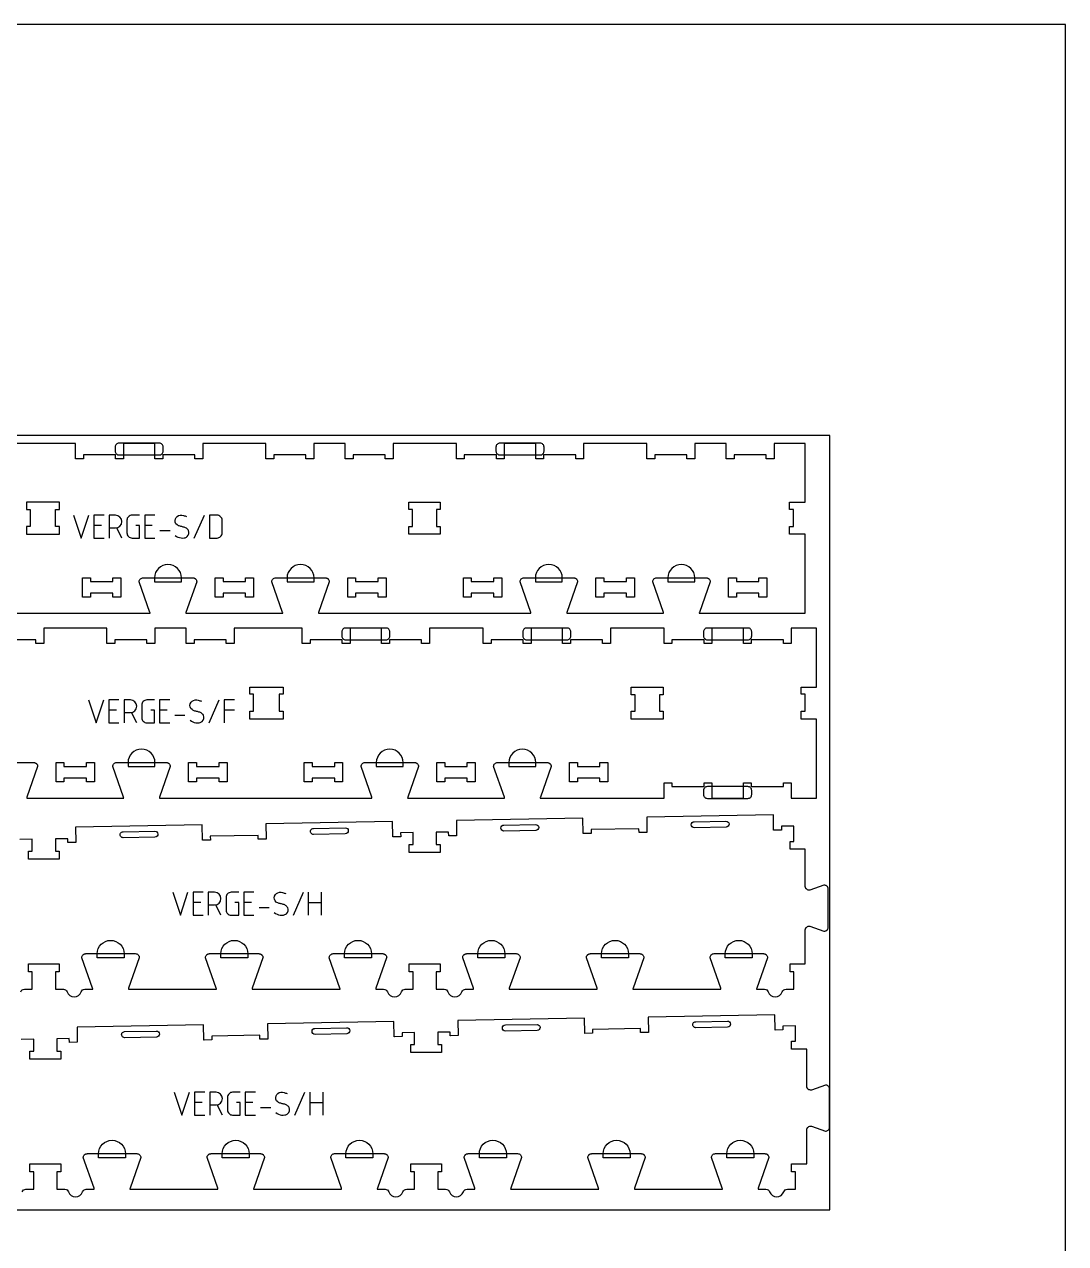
# Model space of a CAD drawing. Extents: x 0 to 4485, y 0 to 14364.
# Drawn here: x 1543 to 3183, y 9265 to 11187 of the extents above; entities that cross this region are included whole.
import ezdxf

# ---------------------------------------------------------------- set-up
doc = ezdxf.new("R2010")
doc.units = 0
for name, color, linetype in [('0_SHEET_SPRUCEPLY_2440X122', 1, 'CONTINUOUS'), ('1_ANYTOOL_1MMDEEP_LABELS_S', 2, 'CONTINUOUS'), ('3_ANYTOOL_CUTTHROUGH_INSID', 4, 'CONTINUOUS'), ('4_ANYTOOL_CUTTHROUGH_OUTSI', 5, 'CONTINUOUS'), ('5_ANYTOOL_HALF_MILL_9MM_IN', 3, 'CONTINUOUS'), ('DONOTCUT', 7, 'CONTINUOUS')]:
    doc.layers.add(name, color=color, linetype=linetype)

msp = doc.modelspace()

# ---------------------------------------------------------------- linework, layer by layer
at = {"layer": '0_SHEET_SPRUCEPLY_2440X122'}
msp.add_lwpolyline([(371.7, 10538.9), (371.7, 9318.9), (2811.7, 9318.9), (2811.7, 10538.9)], close=True, dxfattribs=at)
at = {"layer": '1_ANYTOOL_1MMDEEP_LABELS_S', "color": 2}
for points in [[(1620.4, 10413.4), (1632.4, 10377.4), (1644.4, 10413.4)], [(1668.4, 10413.4), (1652.4, 10413.4), (1652.4, 10377.4), (1668.4, 10377.4)], [(1664.4, 10397.4), (1652.4, 10397.4)], [(1748.4, 10413.4), (1732.4, 10413.4), (1732.4, 10377.4), (1748.4, 10377.4)], [(1744.4, 10397.4), (1732.4, 10397.4)], [(1810.4, 10377.4), (1826.4, 10413.4)], [(1696.4, 10377.4), (1688.3, 10393.6)], [(1756.4, 10389.4), (1772.4, 10389.4)], [(1643.8, 10122.2), (1655.8, 10086.2), (1667.8, 10122.2)], [(1691.8, 10122.2), (1675.8, 10122.2), (1675.8, 10086.2), (1691.8, 10086.2)], [(1771.8, 10122.2), (1755.8, 10122.2), (1755.8, 10086.2), (1771.8, 10086.2)], [(1833.8, 10086.2), (1849.8, 10122.2)], [(1873.8, 10122.2), (1857.8, 10122.2), (1857.8, 10086.2)], [(1687.8, 10106.2), (1675.8, 10106.2)], [(1719.8, 10086.2), (1711.8, 10102.4)], [(1767.8, 10106.2), (1755.8, 10106.2)], [(1779.8, 10098.2), (1795.8, 10098.2)], [(1873.8, 10106.2), (1857.8, 10106.2)], [(1776.6, 9819.1), (1788.6, 9783.1), (1800.6, 9819.1)], [(1824.6, 9819.1), (1808.6, 9819.1), (1808.6, 9783.1), (1824.6, 9783.1)], [(1904.6, 9819.1), (1888.6, 9819.1), (1888.6, 9783.1), (1904.6, 9783.1)], [(1966.6, 9783.1), (1982.6, 9819.1)], [(1990.6, 9783.1), (1990.6, 9819.1)], [(2010.6, 9819.1), (2010.6, 9783.1)], [(1820.6, 9803.1), (1808.6, 9803.1)], [(1852.6, 9783.1), (1844.5, 9799.2)], [(1900.6, 9803.1), (1888.6, 9803.1)], [(1990.6, 9803.1), (2010.6, 9803.1)], [(1912.6, 9795.1), (1928.6, 9795.1)], [(1778.9, 9504), (1790.9, 9468), (1802.9, 9504)], [(1826.9, 9504), (1810.9, 9504), (1810.9, 9468), (1826.9, 9468)], [(1906.9, 9504), (1890.9, 9504), (1890.9, 9468), (1906.9, 9468)], [(1968.9, 9468), (1984.9, 9504)], [(1992.9, 9468), (1992.9, 9504)], [(2012.9, 9504), (2012.9, 9468)], [(1822.9, 9488), (1810.9, 9488)], [(1854.9, 9468), (1846.8, 9484.1)], [(1902.9, 9488), (1890.9, 9488)], [(1914.9, 9480), (1930.9, 9480)], [(1992.9, 9488), (2012.9, 9488)]]:
    msp.add_lwpolyline(points, dxfattribs=at)
for points in [[(1676.4, 10393.4), (1686.4, 10393.4, 1), (1686.4, 10413.4), (1676.4, 10413.4), (1676.4, 10377.4)], [(1724.4, 10413.4), (1712.4, 10413.4, 0.414214), (1704.4, 10405.4), (1704.4, 10385.4, 0.414214), (1712.4, 10377.4), (1724.4, 10377.4), (1724.4, 10397.4), (1718.4, 10397.4)], [(1780.4, 10381.4, 0.136555), (1789.6, 10377.5, 0.071716), (1794.8, 10377.6, 0.133522), (1799.4, 10379.7, 0.344001), (1801.4, 10389.1, 0.153745), (1798, 10392.9, 0.071568), (1793.2, 10394.7, -0.00912), (1788.1, 10396, -0.090615), (1783.5, 10398.1, -0.340346), (1780.7, 10407.5, -0.284273), (1788.4, 10413.4, -0.092596), (1793.4, 10412.9, -0.017533), (1798.4, 10411.4)], [(1699.8, 10102.2), (1709.8, 10102.2, 1), (1709.8, 10122.2), (1699.8, 10122.2), (1699.8, 10086.2)], [(1747.8, 10122.2), (1735.8, 10122.2, 0.414214), (1727.8, 10114.2), (1727.8, 10094.2, 0.414214), (1735.8, 10086.2), (1747.8, 10086.2), (1747.8, 10106.2), (1741.8, 10106.2)], [(1803.8, 10090.2, 0.136555), (1813.1, 10086.3, 0.071716), (1818.3, 10086.4, 0.133522), (1822.9, 10088.5, 0.344001), (1824.9, 10097.9, 0.153745), (1821.5, 10101.7, 0.071568), (1816.7, 10103.5, -0.00912), (1811.6, 10104.8, -0.090615), (1807, 10107, -0.340346), (1804.2, 10116.3, -0.284273), (1811.9, 10122.2, -0.092596), (1816.9, 10121.7, -0.017533), (1821.8, 10120.2)], [(1832.6, 9799.1), (1842.6, 9799.1, 1), (1842.6, 9819.1), (1832.6, 9819.1), (1832.6, 9783.1)], [(1880.6, 9819.1), (1868.6, 9819.1, 0.414214), (1860.6, 9811.1), (1860.6, 9791.1, 0.414214), (1868.6, 9783.1), (1880.6, 9783.1), (1880.6, 9803.1), (1874.6, 9803.1)], [(1936.6, 9787.1, 0.136555), (1945.9, 9783.2, 0.071716), (1951, 9783.3, 0.133522), (1955.6, 9785.4, 0.344001), (1957.7, 9794.8, 0.153745), (1954.2, 9798.5, 0.071568), (1949.5, 9800.4, -0.00912), (1944.3, 9801.7, -0.090615), (1939.8, 9803.8, -0.340346), (1937, 9813.2, -0.284273), (1944.7, 9819.1, -0.092596), (1949.7, 9818.6, -0.017533), (1954.6, 9817.1)], [(1834.9, 9484), (1844.9, 9484, 1), (1844.9, 9504), (1834.9, 9504), (1834.9, 9468)], [(1882.9, 9504), (1870.9, 9504, 0.414214), (1862.9, 9496), (1862.9, 9476, 0.414214), (1870.9, 9468), (1882.9, 9468), (1882.9, 9488), (1876.9, 9488)], [(1938.9, 9472, 0.136555), (1948.2, 9468.1, 0.071716), (1953.3, 9468.2, 0.133522), (1958, 9470.3, 0.344001), (1960, 9479.7, 0.153745), (1956.5, 9483.4, 0.071568), (1951.8, 9485.3, -0.00912), (1946.7, 9486.6, -0.090615), (1942.1, 9488.7, -0.340346), (1939.3, 9498.1, -0.284273), (1947, 9504, -0.092596), (1952, 9503.5, -0.017533), (1956.9, 9502)]]:
    msp.add_lwpolyline(points, format="xyb", dxfattribs=at)
msp.add_lwpolyline([(1846.4, 10413.4), (1834.4, 10413.4), (1834.4, 10377.4), (1846.4, 10377.4, 0.414214), (1854.4, 10385.4), (1854.4, 10405.4, 0.414214)], format="xyb", close=True, dxfattribs=at)
at = {"layer": '3_ANYTOOL_CUTTHROUGH_INSID'}
for points in [[(1546, 10433.6), (1546, 10422.3), (1552, 10422.3), (1552, 10395.8), (1546, 10395.8), (1546, 10383.3), (1598, 10383.3), (1598, 10395.8), (1592, 10395.8), (1592, 10422.3), (1598, 10422.3), (1598, 10433.8), (1546, 10433.8)], [(2198.1, 10433.6), (2198.1, 10422.3), (2192.1, 10422.3), (2192.1, 10395.8), (2198.1, 10395.8), (2198.1, 10383.3), (2148.5, 10383.3), (2148.5, 10395.8), (2154.5, 10395.8), (2154.4, 10422.3), (2148.4, 10422.3), (2148.4, 10433.8), (2198.1, 10433.8)], [(1682.4, 10290.3), (1646.9, 10290.3), (1646.9, 10284.3), (1634.4, 10284.3), (1634.4, 10314.8), (1646.9, 10314.8), (1646.9, 10308.8), (1682.4, 10308.8), (1682.4, 10314.8), (1694.9, 10314.8), (1694.9, 10284.3), (1682.4, 10284.3)], [(1891.3, 10290.3), (1855.8, 10290.3), (1855.8, 10284.3), (1843.3, 10284.3), (1843.3, 10314.8), (1855.8, 10314.8), (1855.8, 10308.8), (1891.3, 10308.8), (1891.3, 10314.8), (1903.8, 10314.8), (1903.8, 10284.3), (1891.3, 10284.3)], [(2100.2, 10290.3), (2064.7, 10290.3), (2064.7, 10284.3), (2052.2, 10284.3), (2052.2, 10314.8), (2064.7, 10314.8), (2064.7, 10308.8), (2100.2, 10308.8), (2100.2, 10314.8), (2112.7, 10314.8), (2112.7, 10284.3), (2100.2, 10284.3)], [(2282.5, 10290.3), (2247, 10290.3), (2247, 10284.3), (2234.5, 10284.3), (2234.5, 10314.8), (2247, 10314.8), (2247, 10308.8), (2282.5, 10308.8), (2282.5, 10314.8), (2295, 10314.8), (2295, 10284.3), (2282.5, 10284.3)], [(2491.4, 10290.3), (2455.9, 10290.3), (2455.9, 10284.3), (2443.4, 10284.3), (2443.4, 10314.8), (2455.9, 10314.8), (2455.9, 10308.8), (2491.4, 10308.8), (2491.4, 10314.8), (2503.9, 10314.8), (2503.9, 10284.3), (2491.4, 10284.3)], [(2700.3, 10290.3), (2664.8, 10290.3), (2664.8, 10284.3), (2652.3, 10284.3), (2652.3, 10314.8), (2664.8, 10314.8), (2664.8, 10308.8), (2700.3, 10308.8), (2700.3, 10314.8), (2712.8, 10314.8), (2712.8, 10284.3), (2700.3, 10284.3)], [(1950.4, 10142.4), (1950.4, 10131.1), (1944.4, 10131.1), (1944.4, 10104.6), (1950.4, 10104.6), (1950.4, 10092.1), (1922.8, 10092.1), (1922.8, 10092.1), (1897.9, 10092.1), (1897.9, 10104.6), (1903.9, 10104.6), (1903.8, 10131.1), (1897.8, 10131.1), (1897.8, 10142.6), (1950.4, 10142.6)], [(2505, 10104.6), (2505, 10130.1), (2499, 10130.1), (2499, 10142.6), (2549.5, 10142.6), (2549.5, 10130.1), (2543.5, 10130.1), (2543.5, 10104.6), (2549.5, 10104.6), (2549.5, 10092.1), (2499, 10092.1), (2499, 10104.6)], [(1640.7, 9999.1), (1605.2, 9999.1), (1605.2, 9993.1), (1592.7, 9993.1), (1592.7, 10023.6), (1605.2, 10023.6), (1605.2, 10017.6), (1640.7, 10017.6), (1640.7, 10023.6), (1653.2, 10023.6), (1653.2, 9993.1), (1640.7, 9993.1)], [(1849.6, 9999.1), (1814.1, 9999.1), (1814.1, 9993.1), (1801.6, 9993.1), (1801.6, 10023.6), (1814.1, 10023.6), (1814.1, 10017.6), (1849.6, 10017.6), (1849.6, 10023.6), (1862.1, 10023.6), (1862.1, 9993.1), (1849.6, 9993.1)], [(2031.8, 9999.1), (1996.3, 9999.1), (1996.3, 9993.1), (1983.8, 9993.1), (1983.8, 10023.6), (1996.3, 10023.6), (1996.3, 10017.6), (2031.8, 10017.6), (2031.8, 10023.6), (2044.3, 10023.6), (2044.3, 9993.1), (2031.8, 9993.1)], [(2240.7, 9999.1), (2205.2, 9999.1), (2205.2, 9993.1), (2192.7, 9993.1), (2192.7, 10023.6), (2205.2, 10023.6), (2205.2, 10017.6), (2240.7, 10017.6), (2240.7, 10023.6), (2253.2, 10023.6), (2253.2, 9993.1), (2240.7, 9993.1)], [(2449.6, 9999.1), (2414.1, 9999.1), (2414.1, 9993.1), (2401.6, 9993.1), (2401.6, 10023.6), (2414.1, 10023.6), (2414.1, 10017.6), (2449.6, 10017.6), (2449.6, 10023.6), (2462.1, 10023.6), (2462.1, 9993.1), (2449.6, 9993.1)]]:
    msp.add_lwpolyline(points, close=True, dxfattribs=at)
for points in [[(1698.4, 9914.6), (1748.4, 9915.5, -1), (1748.5, 9906), (1698.5, 9905.1, -1)], [(1998.3, 9919.8), (2048.3, 9920.7, -1), (2048.5, 9911.2), (1998.5, 9910.3, -1)], [(2298.4, 9925.1), (2348.3, 9925.9, -1), (2348.5, 9916.4), (2298.5, 9915.6, -1)], [(2598.3, 9930.3), (2648.3, 9931.2, -1), (2648.5, 9921.7), (2598.5, 9920.8, -1)], [(2300.7, 9610), (2350.7, 9610.8, -1), (2350.8, 9601.3), (2300.8, 9600.5, -1)], [(2600.6, 9615.2), (2650.6, 9616.1, -1), (2650.8, 9606.6), (2600.8, 9605.7, -1)], [(1700.7, 9599.5), (1750.7, 9600.4, -1), (1750.8, 9590.9), (1700.8, 9590, -1)], [(2000.6, 9604.7), (2050.6, 9605.6, -1), (2050.8, 9596.1), (2000.8, 9595.2, -0.414214), (1996, 9599.9, -0.414214)]]:
    msp.add_lwpolyline(points, format="xyb", close=True, dxfattribs=at)
at = {"layer": '4_ANYTOOL_CUTTHROUGH_OUTSI'}
for points in [[(1405.9, 10258.8), (1573.3, 10258.8), (1573.6, 10258.8), (1741, 10258.8), (1741, 10258.8, 0.061485), (1740.7, 10260.2), (1723.8, 10308.5), (1723.8, 10308.5), (1723.8, 10308.6), (1723.8, 10308.6, -0.414214), (1730.1, 10314.8), (1808.1, 10314.8), (1808.2, 10314.8), (1808.4, 10314.8), (1808.5, 10314.8), (1808.7, 10314.8), (1808.8, 10314.8), (1809, 10314.7), (1809.1, 10314.7), (1809.3, 10314.7), (1809.4, 10314.7), (1809.6, 10314.6), (1809.7, 10314.6), (1809.9, 10314.5), (1810, 10314.5), (1810.2, 10314.4), (1810.3, 10314.4), (1810.5, 10314.3), (1810.6, 10314.3), (1810.7, 10314.2), (1810.9, 10314.1), (1811, 10314.1), (1811.1, 10314), (1811.3, 10313.9), (1811.4, 10313.8), (1811.5, 10313.7), (1811.7, 10313.7), (1811.8, 10313.6), (1811.9, 10313.5), (1812, 10313.4), (1812.1, 10313.3), (1812.3, 10313.2), (1812.4, 10313.1), (1812.5, 10313, -0.198912), (1814.3, 10308.6), (1814.3, 10308.5), (1814.3, 10308.5), (1797.4, 10260.2), (1797.4, 10260.2, 0.061485), (1797.2, 10258.8), (1949.9, 10258.8, 0.061485), (1949.6, 10260.2), (1932.7, 10308.5), (1932.7, 10308.5), (1932.7, 10308.6), (1932.7, 10308.6, -0.414214), (1939, 10314.8), (2017, 10314.8), (2017.1, 10314.8), (2017.3, 10314.8), (2017.4, 10314.8), (2017.6, 10314.8), (2017.7, 10314.8), (2017.9, 10314.7), (2018, 10314.7), (2018.2, 10314.7), (2018.3, 10314.7), (2018.5, 10314.6), (2018.6, 10314.6), (2018.8, 10314.5), (2018.9, 10314.5), (2019.1, 10314.4), (2019.2, 10314.4), (2019.4, 10314.3), (2019.5, 10314.3), (2019.6, 10314.2), (2019.8, 10314.1), (2019.9, 10314.1), (2020.1, 10314), (2020.2, 10313.9), (2020.3, 10313.8), (2020.4, 10313.7), (2020.6, 10313.7), (2020.7, 10313.6), (2020.8, 10313.5), (2020.9, 10313.4), (2021.1, 10313.3), (2021.2, 10313.2), (2021.3, 10313.1), (2021.4, 10313, -0.198912), (2023.2, 10308.6), (2023.2, 10308.5), (2023.2, 10308.5), (2006.3, 10260.2), (2006.3, 10260.2, 0.061485), (2006.1, 10258.8), (2173.4, 10258.8), (2341, 10258.8), (2341, 10258.8, 0.061485), (2340.8, 10260.2), (2323.9, 10308.5), (2323.9, 10308.5), (2323.9, 10308.6), (2323.9, 10308.6, -0.414214), (2330.1, 10314.8), (2408.1, 10314.8), (2408.3, 10314.8), (2408.4, 10314.8), (2408.6, 10314.8), (2408.7, 10314.8), (2408.9, 10314.8), (2409.1, 10314.7), (2409.2, 10314.7), (2409.4, 10314.7), (2409.5, 10314.7), (2409.7, 10314.6), (2409.8, 10314.6), (2410, 10314.5), (2410.1, 10314.5), (2410.2, 10314.4), (2410.4, 10314.4), (2410.5, 10314.3), (2410.7, 10314.3), (2410.8, 10314.2), (2411, 10314.1), (2411.1, 10314.1), (2411.2, 10314), (2411.4, 10313.9), (2411.5, 10313.8), (2411.6, 10313.7), (2411.8, 10313.7), (2411.9, 10313.6), (2412, 10313.5), (2412.1, 10313.4), (2412.2, 10313.3), (2412.3, 10313.2), (2412.5, 10313.1), (2412.6, 10313, -0.198912), (2414.4, 10308.6), (2414.4, 10308.5), (2414.4, 10308.5), (2397.5, 10260.2), (2397.5, 10260.2, 0.061485), (2397.3, 10258.8), (2549.9, 10258.8, 0.061485), (2549.7, 10260.2), (2532.8, 10308.5), (2532.8, 10308.5), (2532.8, 10308.6), (2532.8, 10308.6, -0.414214), (2539.1, 10314.8), (2617.1, 10314.8), (2617.2, 10314.8), (2617.4, 10314.8), (2617.5, 10314.8), (2617.7, 10314.8), (2617.8, 10314.8), (2618, 10314.7), (2618.1, 10314.7), (2618.3, 10314.7), (2618.4, 10314.7), (2618.6, 10314.6), (2618.7, 10314.6), (2618.9, 10314.5), (2619, 10314.5), (2619.2, 10314.4), (2619.3, 10314.4), (2619.4, 10314.3), (2619.6, 10314.3), (2619.7, 10314.2), (2619.9, 10314.1), (2620, 10314.1), (2620.1, 10314), (2620.3, 10313.9), (2620.4, 10313.8), (2620.5, 10313.7), (2620.7, 10313.7), (2620.8, 10313.6), (2620.9, 10313.5), (2621, 10313.4), (2621.1, 10313.3), (2621.3, 10313.2), (2621.4, 10313.1), (2621.5, 10313, -0.198912), (2623.3, 10308.6), (2623.3, 10308.5), (2623.3, 10308.5), (2606.4, 10260.2), (2606.4, 10260.2, 0.061485), (2606.2, 10258.8), (2773.3, 10258.8), (2773.3, 10383.3), (2748.6, 10383.3), (2748.6, 10395.8), (2754.6, 10395.8), (2754.5, 10422.3), (2748.5, 10422.3), (2748.5, 10422.6), (2748.5, 10433.6), (2748.5, 10433.8), (2773.3, 10433.8), (2773.3, 10526.3), (2724, 10526.3), (2724, 10502.6), (2724, 10502.3), (2711.5, 10502.3), (2711.5, 10508.3), (2661, 10508.3), (2661, 10502.3), (2648.5, 10502.3), (2648.5, 10502.6), (2648.5, 10526.3), (2599, 10526.3), (2599, 10502.6), (2599, 10502.3), (2586.5, 10502.3), (2586.5, 10508.3), (2536, 10508.3), (2536, 10502.6), (2536, 10502.3), (2523.5, 10502.3), (2523.5, 10502.6), (2523.5, 10526.3), (2424, 10526.3), (2424, 10502.6), (2424, 10502.3), (2411.5, 10502.3), (2411.5, 10508.3), (2361, 10508.3), (2361, 10502.3), (2348.5, 10502.3), (2348.5, 10502.6), (2348.5, 10526.3), (2299, 10526.3), (2299, 10502.6), (2299, 10502.3), (2286.5, 10502.3), (2286.5, 10508.3), (2236, 10508.3), (2236, 10502.6), (2236, 10502.3), (2223.5, 10502.3), (2223.5, 10526.3), (2123.9, 10526.3), (2123.9, 10502.6), (2123.9, 10502.3), (2111.4, 10502.3), (2111.4, 10508.3), (2060.9, 10508.3), (2060.9, 10502.3), (2048.4, 10502.3), (2048.4, 10502.6), (2048.4, 10526.3), (1998.9, 10526.3), (1998.9, 10502.6), (1998.9, 10502.3), (1986.4, 10502.3), (1986.4, 10508.3), (1935.9, 10508.3), (1935.9, 10502.3), (1923.4, 10502.3), (1923.4, 10502.6), (1923.4, 10526.3), (1823.9, 10526.3), (1823.9, 10502.3), (1811.4, 10502.3), (1811.4, 10502.6), (1811.4, 10508.3), (1760.9, 10508.3), (1760.9, 10502.6), (1760.9, 10502.3), (1748.4, 10502.3), (1748.4, 10502.6), (1748.4, 10526.3), (1698.9, 10526.3), (1698.9, 10502.6), (1698.9, 10502.3), (1686.4, 10502.3), (1686.4, 10508.3), (1635.9, 10508.3), (1635.9, 10502.3), (1623.4, 10502.3), (1623.4, 10502.6), (1623.4, 10526.3), (1573.6, 10526.3), (1573.3, 10526.3), (1515.7, 10526.3)], [(1479.5, 10023.6), (1557.5, 10023.6), (1557.6, 10023.6), (1557.8, 10023.6), (1557.9, 10023.6), (1558.1, 10023.6), (1558.2, 10023.6), (1558.4, 10023.5), (1558.5, 10023.5), (1558.7, 10023.5), (1558.8, 10023.5), (1559, 10023.4), (1559.1, 10023.4), (1559.3, 10023.3), (1559.4, 10023.3), (1559.6, 10023.2), (1559.7, 10023.2), (1559.8, 10023.1), (1560, 10023.1), (1560.1, 10023), (1560.3, 10022.9), (1560.4, 10022.9), (1560.5, 10022.8), (1560.7, 10022.7), (1560.8, 10022.6), (1560.9, 10022.5), (1561.1, 10022.5), (1561.2, 10022.4), (1561.3, 10022.3), (1561.4, 10022.2), (1561.5, 10022.1), (1561.7, 10022), (1561.8, 10021.9), (1561.9, 10021.8, -0.198912), (1563.7, 10017.4), (1563.7, 10017.3), (1563.7, 10017.3), (1546.8, 9969), (1546.8, 9969, 0.061485), (1546.6, 9967.6), (1699.3, 9967.6, 0.061485), (1699, 9969), (1682.1, 10017.3), (1682.1, 10017.3), (1682.1, 10017.4), (1682.1, 10017.4, -0.414214), (1688.4, 10023.6), (1766.4, 10023.6), (1766.5, 10023.6), (1766.7, 10023.6), (1766.8, 10023.6), (1767, 10023.6), (1767.1, 10023.6), (1767.3, 10023.5), (1767.4, 10023.5), (1767.6, 10023.5), (1767.7, 10023.5), (1767.9, 10023.4), (1768, 10023.4), (1768.2, 10023.3), (1768.3, 10023.3), (1768.5, 10023.2), (1768.6, 10023.2), (1768.8, 10023.1), (1768.9, 10023.1), (1769, 10023), (1769.2, 10022.9), (1769.3, 10022.9), (1769.5, 10022.8), (1769.6, 10022.7), (1769.7, 10022.6), (1769.8, 10022.5), (1770, 10022.5), (1770.1, 10022.4), (1770.2, 10022.3), (1770.3, 10022.2), (1770.5, 10022.1), (1770.6, 10022), (1770.7, 10021.9), (1770.8, 10021.8, -0.198912), (1772.6, 10017.4), (1772.6, 10017.3), (1772.6, 10017.3), (1755.7, 9969), (1755.7, 9969, 0.061485), (1755.5, 9967.6), (1922.8, 9967.6), (2090.4, 9967.6), (2090.4, 9967.6, 0.061485), (2090.2, 9969), (2073.3, 10017.3), (2073.3, 10017.3), (2073.3, 10017.4), (2073.3, 10017.4, -0.414214), (2079.5, 10023.6), (2157.5, 10023.6), (2157.7, 10023.6), (2157.8, 10023.6), (2158, 10023.6), (2158.2, 10023.6), (2158.3, 10023.6), (2158.5, 10023.5), (2158.6, 10023.5), (2158.8, 10023.5), (2158.9, 10023.5), (2159.1, 10023.4), (2159.2, 10023.4), (2159.4, 10023.3), (2159.5, 10023.3), (2159.7, 10023.2), (2159.8, 10023.2), (2159.9, 10023.1), (2160.1, 10023.1), (2160.2, 10023), (2160.4, 10022.9), (2160.5, 10022.9), (2160.6, 10022.8), (2160.8, 10022.7), (2160.9, 10022.6), (2161, 10022.5), (2161.2, 10022.5), (2161.3, 10022.4), (2161.4, 10022.3), (2161.5, 10022.2), (2161.6, 10022.1), (2161.8, 10022), (2161.9, 10021.9), (2162, 10021.8, -0.198912), (2163.8, 10017.4), (2163.8, 10017.3), (2163.8, 10017.3), (2146.9, 9969), (2146.9, 9969, 0.061485), (2146.7, 9967.6), (2299.3, 9967.6, 0.061485), (2299.1, 9969), (2282.2, 10017.3), (2282.2, 10017.3), (2282.2, 10017.4), (2282.2, 10017.4, -0.414214), (2288.5, 10023.6), (2366.5, 10023.6), (2366.6, 10023.6), (2366.8, 10023.6), (2366.9, 10023.6), (2367.1, 10023.6), (2367.2, 10023.6), (2367.4, 10023.5), (2367.5, 10023.5), (2367.7, 10023.5), (2367.8, 10023.5), (2368, 10023.4), (2368.1, 10023.4), (2368.3, 10023.3), (2368.4, 10023.3), (2368.6, 10023.2), (2368.7, 10023.2), (2368.8, 10023.1), (2369, 10023.1), (2369.1, 10023), (2369.3, 10022.9), (2369.4, 10022.9), (2369.5, 10022.8), (2369.7, 10022.7), (2369.8, 10022.6), (2369.9, 10022.5), (2370.1, 10022.5), (2370.2, 10022.4), (2370.3, 10022.3), (2370.4, 10022.2), (2370.5, 10022.1), (2370.7, 10022), (2370.8, 10021.9), (2370.9, 10021.8, -0.198912), (2372.7, 10017.4), (2372.7, 10017.3), (2372.7, 10017.3), (2355.8, 9969), (2355.8, 9969, 0.061485), (2355.6, 9967.6), (2550.7, 9967.6), (2550.7, 9991.4), (2550.7, 9991.6), (2563.2, 9991.6), (2563.2, 9991.4), (2563.2, 9985.6), (2613.7, 9985.6), (2613.7, 9991.6), (2626.2, 9991.6), (2626.2, 9991.4), (2626.2, 9967.6), (2675.7, 9967.6), (2675.7, 9991.6), (2688.2, 9991.6), (2688.2, 9985.6), (2738.7, 9985.6), (2738.7, 9991.6), (2751.2, 9991.6), (2751.2, 9991.4), (2751.2, 9967.6), (2791, 9967.6), (2791, 10092.1), (2767, 10092.1), (2767, 10104.4), (2767, 10104.6), (2773, 10104.6), (2772.9, 10131.1), (2766.9, 10131.1), (2766.9, 10131.4), (2766.9, 10142.6), (2790.9, 10142.6), (2791, 10235.1), (2751.2, 10235.1), (2751.2, 10211.4), (2751.2, 10211.1), (2738.7, 10211.1), (2738.7, 10217.1), (2688.2, 10217.1), (2688.2, 10211.4), (2688.2, 10211.1), (2675.7, 10211.1), (2675.7, 10211.4), (2675.7, 10235.1), (2626.2, 10235.1), (2626.2, 10211.4), (2626.2, 10211.1), (2613.7, 10211.1), (2613.7, 10217.1), (2563.2, 10217.1), (2563.2, 10211.1), (2550.7, 10211.1), (2550.7, 10211.4), (2550.7, 10235.1), (2466.2, 10235.1), (2466.2, 10211.1), (2453.7, 10211.1), (2453.7, 10217.1), (2403.2, 10217.1), (2403.2, 10211.4), (2403.2, 10211.1), (2390.7, 10211.1), (2390.7, 10211.4), (2390.7, 10235.1), (2341.2, 10235.1), (2341.2, 10211.4), (2341.2, 10211.1), (2328.7, 10211.1), (2328.7, 10211.4), (2328.7, 10217.1), (2278.2, 10217.1), (2278.2, 10211.1), (2265.7, 10211.1), (2265.7, 10211.4), (2265.7, 10235.1), (2181.2, 10235.1), (2181.2, 10211.1), (2168.7, 10211.1), (2168.7, 10217.1), (2118.2, 10217.1), (2118.2, 10211.1), (2105.7, 10211.1), (2105.7, 10211.4), (2105.7, 10235.1), (2056.2, 10235.1), (2056.2, 10211.4), (2056.2, 10211.1), (2043.7, 10211.1), (2043.7, 10217.1), (1993.2, 10217.1), (1993.2, 10211.1), (1980.7, 10211.1), (1980.7, 10211.4), (1980.7, 10235.1), (1922.8, 10235.1), (1873.3, 10235.1), (1873.3, 10211.4), (1873.3, 10211.1), (1860.8, 10211.1), (1860.8, 10217.1), (1810.3, 10217.1), (1810.3, 10211.1), (1797.8, 10211.1), (1797.8, 10211.4), (1797.8, 10235.1), (1748.3, 10235.1), (1748.3, 10211.4), (1748.3, 10211.1), (1735.8, 10211.1), (1735.8, 10217.1), (1685.3, 10217.1), (1685.3, 10211.4), (1685.3, 10211.1), (1672.8, 10211.1), (1672.8, 10211.4), (1672.8, 10235.1), (1573.3, 10235.1), (1573.3, 10211.4), (1573.3, 10211.1), (1560.8, 10211.1), (1560.8, 10211.4), (1560.8, 10217.1), (1510.3, 10217.1)], [(1537, 9662.2, -0.317837), (1542.9, 9666.4), (1555.3, 9666.4), (1555.3, 9693.9), (1549.3, 9693.9), (1549.3, 9694.1), (1549.3, 9706.1), (1549.3, 9706.4), (1597.8, 9706.4), (1597.8, 9706.1), (1597.8, 9694.1), (1597.8, 9693.9), (1591.8, 9693.9), (1591.8, 9666.4), (1604.2, 9666.4), (1604.2, 9666.4, -0.317837), (1610.1, 9662.2, 0.707107), (1632.2, 9662.2, -0.317837), (1638.1, 9666.4), (1650.5, 9666.4, 0.061485), (1650.3, 9667.8), (1633.4, 9716), (1633.4, 9716.1), (1633.4, 9716.1), (1633.4, 9716.1, -0.198912), (1635.2, 9720.5), (1635.3, 9720.6), (1635.4, 9720.7), (1635.5, 9720.8), (1635.6, 9720.9), (1635.8, 9721), (1635.9, 9721.1), (1636, 9721.2), (1636.1, 9721.3), (1636.3, 9721.4), (1636.4, 9721.5), (1636.5, 9721.5), (1636.7, 9721.6), (1636.8, 9721.7), (1636.9, 9721.8), (1637.1, 9721.8), (1637.2, 9721.9), (1637.4, 9721.9), (1637.5, 9722), (1637.7, 9722), (1637.8, 9722.1), (1637.9, 9722.1), (1638.1, 9722.2), (1638.2, 9722.2), (1638.4, 9722.2), (1638.5, 9722.3), (1638.7, 9722.3), (1638.9, 9722.3), (1639, 9722.3), (1639.2, 9722.3), (1639.3, 9722.4), (1639.5, 9722.4), (1639.6, 9722.4), (1717.6, 9722.4, -0.414214), (1723.9, 9716.1), (1723.9, 9716.1), (1723.8, 9716), (1706.9, 9667.8), (1706.9, 9667.8, 0.061485), (1706.7, 9666.4), (1845.4, 9666.4, 0.061485), (1845.2, 9667.8), (1828.3, 9716), (1828.3, 9716.1), (1828.3, 9716.1), (1828.3, 9716.1, -0.198912), (1830.1, 9720.5), (1830.2, 9720.6), (1830.3, 9720.7), (1830.4, 9720.8), (1830.5, 9720.9), (1830.7, 9721), (1830.8, 9721.1), (1830.9, 9721.2), (1831, 9721.3), (1831.2, 9721.4), (1831.3, 9721.5), (1831.4, 9721.5), (1831.6, 9721.6), (1831.7, 9721.7), (1831.8, 9721.8), (1832, 9721.8), (1832.1, 9721.9), (1832.3, 9721.9), (1832.4, 9722), (1832.6, 9722), (1832.7, 9722.1), (1832.8, 9722.1), (1833, 9722.2), (1833.1, 9722.2), (1833.3, 9722.2), (1833.4, 9722.3), (1833.6, 9722.3), (1833.8, 9722.3), (1833.9, 9722.3), (1834.1, 9722.3), (1834.2, 9722.4), (1834.4, 9722.4), (1834.5, 9722.4), (1912.5, 9722.4), (1912.7, 9722.4), (1912.8, 9722.4), (1913, 9722.3), (1913.1, 9722.3), (1913.3, 9722.3), (1913.4, 9722.3), (1913.6, 9722.3), (1913.7, 9722.2), (1913.9, 9722.2), (1914, 9722.2), (1914.2, 9722.1), (1914.3, 9722.1), (1914.5, 9722), (1914.6, 9722), (1914.8, 9721.9), (1914.9, 9721.9), (1915, 9721.8), (1915.2, 9721.8), (1915.3, 9721.7), (1915.5, 9721.6), (1915.6, 9721.5), (1915.7, 9721.5), (1915.9, 9721.4), (1916, 9721.3), (1916.1, 9721.2), (1916.2, 9721.1), (1916.4, 9721), (1916.5, 9720.9), (1916.6, 9720.8), (1916.7, 9720.7), (1916.8, 9720.6), (1916.9, 9720.5, -0.198912), (1918.8, 9716.1), (1918.8, 9716.1), (1918.7, 9716), (1901.8, 9667.8), (1901.8, 9667.8, 0.061485), (1901.6, 9666.4), (2040.3, 9666.4, 0.061485), (2040.1, 9667.8), (2023.2, 9716), (2023.2, 9716.1), (2023.2, 9716.1), (2023.2, 9716.1, -0.414214), (2029.4, 9722.4), (2107.4, 9722.4), (2107.6, 9722.4), (2107.7, 9722.4), (2107.9, 9722.3), (2108, 9722.3), (2108.2, 9722.3), (2108.3, 9722.3), (2108.5, 9722.3), (2108.6, 9722.2), (2108.8, 9722.2), (2108.9, 9722.2), (2109.1, 9722.1), (2109.2, 9722.1), (2109.4, 9722), (2109.5, 9722), (2109.7, 9721.9), (2109.8, 9721.9), (2109.9, 9721.8), (2110.1, 9721.8), (2110.2, 9721.7), (2110.4, 9721.6), (2110.5, 9721.5), (2110.6, 9721.5), (2110.8, 9721.4), (2110.9, 9721.3), (2111, 9721.2), (2111.1, 9721.1), (2111.3, 9721), (2111.4, 9720.9), (2111.5, 9720.8), (2111.6, 9720.7), (2111.7, 9720.6), (2111.8, 9720.5, -0.198912), (2113.7, 9716.1), (2113.7, 9716.1), (2113.6, 9716), (2096.7, 9667.8), (2096.7, 9667.8, 0.061485), (2096.5, 9666.4), (2108.9, 9666.4, -0.317837), (2114.8, 9662.2, 0.317837), (2125.9, 9654.4, 0.317837), (2137, 9662.2, -0.317837), (2142.9, 9666.4), (2155.3, 9666.4), (2155.3, 9693.9), (2149.3, 9693.9), (2149.3, 9694.1), (2149.3, 9706.1), (2149.3, 9706.4), (2197.8, 9706.4), (2197.8, 9706.1), (2197.8, 9694.1), (2197.8, 9693.9), (2191.8, 9693.9), (2191.8, 9666.4), (2204.2, 9666.4), (2204.2, 9666.4, -0.317837), (2210.1, 9662.2, 0.317837), (2221.1, 9654.4, 0.317837), (2232.2, 9662.2, -0.317837), (2238.1, 9666.4), (2250.5, 9666.4, 0.061485), (2250.3, 9667.8), (2233.4, 9716), (2233.4, 9716.1), (2233.4, 9716.1), (2233.4, 9716.1, -0.198912), (2235.2, 9720.5), (2235.3, 9720.6), (2235.4, 9720.7), (2235.5, 9720.8), (2235.6, 9720.9), (2235.8, 9721), (2235.9, 9721.1), (2236, 9721.2), (2236.1, 9721.3), (2236.3, 9721.4), (2236.4, 9721.5), (2236.5, 9721.5), (2236.7, 9721.6), (2236.8, 9721.7), (2236.9, 9721.8), (2237.1, 9721.8), (2237.2, 9721.9), (2237.4, 9721.9), (2237.5, 9722), (2237.7, 9722), (2237.8, 9722.1), (2237.9, 9722.1), (2238.1, 9722.2), (2238.2, 9722.2), (2238.4, 9722.2), (2238.5, 9722.3), (2238.7, 9722.3), (2238.9, 9722.3), (2239, 9722.3), (2239.2, 9722.3), (2239.3, 9722.4), (2239.5, 9722.4), (2239.6, 9722.4), (2317.6, 9722.4, -0.414214), (2323.9, 9716.1), (2323.9, 9716.1), (2323.8, 9716), (2306.9, 9667.8), (2306.9, 9667.8, 0.061485), (2306.7, 9666.4), (2445.4, 9666.4, 0.061485), (2445.2, 9667.8), (2428.3, 9716), (2428.3, 9716.1), (2428.3, 9716.1), (2428.3, 9716.1, -0.198912), (2430.1, 9720.5), (2430.2, 9720.6), (2430.3, 9720.7), (2430.4, 9720.8), (2430.5, 9720.9), (2430.7, 9721), (2430.8, 9721.1), (2430.9, 9721.2), (2431, 9721.3), (2431.2, 9721.4), (2431.3, 9721.5), (2431.4, 9721.5), (2431.6, 9721.6), (2431.7, 9721.7), (2431.8, 9721.8), (2432, 9721.8), (2432.1, 9721.9), (2432.3, 9721.9), (2432.4, 9722), (2432.6, 9722), (2432.7, 9722.1), (2432.8, 9722.1), (2433, 9722.2), (2433.1, 9722.2), (2433.3, 9722.2), (2433.4, 9722.3), (2433.6, 9722.3), (2433.8, 9722.3), (2433.9, 9722.3), (2434.1, 9722.3), (2434.2, 9722.4), (2434.4, 9722.4), (2434.5, 9722.4), (2512.5, 9722.4), (2512.7, 9722.4), (2512.8, 9722.4), (2513, 9722.3), (2513.1, 9722.3), (2513.3, 9722.3), (2513.4, 9722.3), (2513.6, 9722.3), (2513.7, 9722.2), (2513.9, 9722.2), (2514, 9722.2), (2514.2, 9722.1), (2514.3, 9722.1), (2514.5, 9722), (2514.6, 9722), (2514.8, 9721.9), (2514.9, 9721.9), (2515, 9721.8), (2515.2, 9721.8), (2515.3, 9721.7), (2515.5, 9721.6), (2515.6, 9721.5), (2515.7, 9721.5), (2515.9, 9721.4), (2516, 9721.3), (2516.1, 9721.2), (2516.2, 9721.1), (2516.4, 9721), (2516.5, 9720.9), (2516.6, 9720.8), (2516.7, 9720.7), (2516.8, 9720.6), (2516.9, 9720.5, -0.198912), (2518.8, 9716.1), (2518.8, 9716.1), (2518.7, 9716), (2501.8, 9667.8), (2501.8, 9667.8, 0.061485), (2501.6, 9666.4), (2640.3, 9666.4, 0.061485), (2640.1, 9667.8), (2623.2, 9716), (2623.2, 9716.1), (2623.2, 9716.1), (2623.2, 9716.1, -0.414214), (2629.4, 9722.4), (2707.4, 9722.4), (2707.6, 9722.4), (2707.7, 9722.4), (2707.9, 9722.3), (2708, 9722.3), (2708.2, 9722.3), (2708.3, 9722.3), (2708.5, 9722.3), (2708.6, 9722.2), (2708.8, 9722.2), (2708.9, 9722.2), (2709.1, 9722.1), (2709.2, 9722.1), (2709.4, 9722), (2709.5, 9722), (2709.7, 9721.9), (2709.8, 9721.9), (2709.9, 9721.8), (2710.1, 9721.8), (2710.2, 9721.7), (2710.4, 9721.6), (2710.5, 9721.5), (2710.6, 9721.5), (2710.8, 9721.4), (2710.9, 9721.3), (2711, 9721.2), (2711.1, 9721.1), (2711.3, 9721), (2711.4, 9720.9), (2711.5, 9720.8), (2711.6, 9720.7), (2711.7, 9720.6), (2711.8, 9720.5, -0.198912), (2713.7, 9716.1), (2713.7, 9716.1), (2713.6, 9716), (2696.7, 9667.8), (2696.7, 9667.8, 0.061485), (2696.5, 9666.4), (2708.9, 9666.4, -0.317837), (2714.8, 9662.2, 0.707107), (2737, 9662.2, -0.317837), (2742.9, 9666.4), (2755.3, 9666.4), (2755.3, 9693.9), (2749.3, 9693.9), (2749.3, 9706.4), (2773.3, 9706.4), (2773.3, 9706.4), (2773.3, 9759.5), (2773.3, 9759.7), (2773.3, 9759.9), (2773.3, 9760), (2773.3, 9760.2), (2773.3, 9760.4), (2773.3, 9760.5), (2773.4, 9760.7), (2773.4, 9760.9), (2773.4, 9761), (2773.5, 9761.2), (2773.5, 9761.4), (2773.6, 9761.5), (2773.6, 9761.7), (2773.7, 9761.8), (2773.8, 9762), (2773.8, 9762.2), (2773.9, 9762.3), (2774, 9762.5), (2774.1, 9762.6), (2774.2, 9762.8), (2774.2, 9762.9), (2774.3, 9763.1), (2774.4, 9763.2), (2774.5, 9763.3), (2774.6, 9763.5), (2774.8, 9763.6), (2774.9, 9763.7), (2775, 9763.8), (2775.1, 9764), (2775.2, 9764.1), (2775.3, 9764.2), (2775.5, 9764.3, -0.220464), (2780.5, 9765.7), (2780.6, 9765.7), (2780.6, 9765.7), (2802.6, 9758), (2802.6, 9758, 0.219504), (2807.2, 9759.3, 0.220464), (2809.3, 9763.7), (2809.3, 9824.5, 0.220464), (2807.2, 9828.9, 0.219504), (2802.6, 9830.2), (2780.6, 9822.5), (2780.6, 9822.5), (2780.5, 9822.5), (2780.5, 9822.5, -0.220464), (2775.5, 9823.9), (2775.3, 9824), (2775.2, 9824.1), (2775.1, 9824.3), (2775, 9824.4), (2774.9, 9824.5), (2774.8, 9824.6), (2774.6, 9824.8), (2774.5, 9824.9), (2774.4, 9825), (2774.3, 9825.2), (2774.2, 9825.3), (2774.2, 9825.5), (2774.1, 9825.6), (2774, 9825.8), (2773.9, 9825.9), (2773.8, 9826.1), (2773.8, 9826.2), (2773.7, 9826.4), (2773.6, 9826.5), (2773.6, 9826.7), (2773.5, 9826.9), (2773.5, 9827), (2773.4, 9827.2), (2773.4, 9827.4), (2773.4, 9827.5), (2773.3, 9827.7), (2773.3, 9827.9), (2773.3, 9828), (2773.3, 9828.2), (2773.3, 9828.4), (2773.3, 9828.5), (2773.3, 9828.7), (2773.2, 9886.9), (2749.2, 9886.9), (2749.2, 9887.1), (2749.2, 9899.1), (2749.2, 9899.4), (2755.2, 9899.4), (2755.3, 9923.5), (2735.7, 9923.2), (2735.8, 9917.5), (2735.8, 9917.2), (2735.6, 9917.2), (2723.6, 9917), (2723.3, 9917), (2723.3, 9917.2), (2722.9, 9941), (2523.4, 9937.5), (2523.8, 9913.8), (2523.8, 9913.5), (2523.6, 9913.5), (2511.6, 9913.3), (2511.3, 9913.3), (2511.2, 9919.3), (2435.8, 9918), (2435.9, 9912.2), (2435.9, 9912), (2435.6, 9912), (2423.6, 9911.8), (2423.4, 9911.7), (2423.4, 9912), (2422.9, 9935.7), (2223.5, 9932.3), (2223.9, 9908.5), (2223.9, 9908.3), (2223.6, 9908.3), (2211.4, 9908), (2211.4, 9908.3), (2211.3, 9914), (2191.8, 9913.7), (2191.8, 9894.4), (2197.8, 9894.4), (2197.8, 9894.1), (2197.8, 9882.1), (2197.8, 9881.9), (2149.3, 9881.9), (2149.3, 9882.1), (2149.3, 9894.1), (2149.3, 9894.4), (2155.3, 9894.4), (2155.3, 9913.1), (2135.7, 9912.7), (2135.8, 9907), (2135.8, 9906.7), (2123.6, 9906.5), (2123.3, 9906.5), (2123.3, 9906.8), (2122.9, 9930.5), (1923.4, 9927), (1923.8, 9903.3), (1923.8, 9903), (1923.6, 9903), (1911.6, 9902.8), (1911.3, 9902.8), (1911.3, 9903.1), (1911.2, 9908.8), (1835.8, 9907.5), (1835.9, 9901.5), (1835.6, 9901.5), (1823.6, 9901.3), (1823.4, 9901.3), (1823.4, 9901.5), (1822.9, 9925.3), (1623.5, 9921.8), (1623.9, 9898), (1623.9, 9897.8), (1623.6, 9897.8), (1611.4, 9897.6), (1611.4, 9897.8), (1611.3, 9903.6), (1591.8, 9903.2), (1591.8, 9883.9), (1597.8, 9883.9), (1597.8, 9871.4), (1573.5, 9871.4), (1549.3, 9871.4), (1549.3, 9883.9), (1555.3, 9883.9), (1555.3, 9902.6), (1535.7, 9902.3)], [(1539.3, 9347.1, -0.317837), (1545.2, 9351.3), (1557.6, 9351.3), (1557.6, 9378.8), (1551.6, 9378.8), (1551.6, 9379), (1551.6, 9391), (1551.6, 9391.3), (1600.1, 9391.3), (1600.1, 9391), (1600.1, 9379), (1600.1, 9378.8), (1594.1, 9378.8), (1594.1, 9351.3), (1606.5, 9351.3), (1606.5, 9351.3, -0.317837), (1612.4, 9347.1, 0.707107), (1634.5, 9347.1, -0.317837), (1640.4, 9351.3), (1652.8, 9351.3, 0.061485), (1652.6, 9352.7), (1635.7, 9400.9), (1635.7, 9401), (1635.7, 9401), (1635.7, 9401, -0.198912), (1637.5, 9405.4), (1637.6, 9405.5), (1637.7, 9405.6), (1637.8, 9405.7), (1638, 9405.8), (1638.1, 9405.9), (1638.2, 9406), (1638.3, 9406.1), (1638.4, 9406.2), (1638.6, 9406.3), (1638.7, 9406.4), (1638.8, 9406.4), (1639, 9406.5), (1639.1, 9406.6), (1639.3, 9406.7), (1639.4, 9406.7), (1639.5, 9406.8), (1639.7, 9406.8), (1639.8, 9406.9), (1640, 9406.9), (1640.1, 9407), (1640.3, 9407), (1640.4, 9407.1), (1640.6, 9407.1), (1640.7, 9407.1), (1640.9, 9407.2), (1641, 9407.2), (1641.2, 9407.2), (1641.3, 9407.2), (1641.5, 9407.2), (1641.6, 9407.3), (1641.8, 9407.3), (1641.9, 9407.3), (1719.9, 9407.3, -0.414214), (1726.2, 9401), (1726.2, 9401), (1726.2, 9400.9), (1709.3, 9352.7), (1709.3, 9352.7, 0.061485), (1709, 9351.3), (1847.7, 9351.3, 0.061485), (1847.5, 9352.7), (1830.6, 9400.9), (1830.6, 9401), (1830.6, 9401), (1830.6, 9401, -0.198912), (1832.4, 9405.4), (1832.5, 9405.5), (1832.6, 9405.6), (1832.7, 9405.7), (1832.9, 9405.8), (1833, 9405.9), (1833.1, 9406), (1833.2, 9406.1), (1833.3, 9406.2), (1833.5, 9406.3), (1833.6, 9406.4), (1833.7, 9406.4), (1833.9, 9406.5), (1834, 9406.6), (1834.2, 9406.7), (1834.3, 9406.7), (1834.4, 9406.8), (1834.6, 9406.8), (1834.7, 9406.9), (1834.9, 9406.9), (1835, 9407), (1835.2, 9407), (1835.3, 9407.1), (1835.5, 9407.1), (1835.6, 9407.1), (1835.8, 9407.2), (1835.9, 9407.2), (1836.1, 9407.2), (1836.2, 9407.2), (1836.4, 9407.2), (1836.5, 9407.3), (1836.7, 9407.3), (1836.8, 9407.3), (1914.8, 9407.3), (1915, 9407.3), (1915.1, 9407.3), (1915.3, 9407.2), (1915.4, 9407.2), (1915.6, 9407.2), (1915.7, 9407.2), (1915.9, 9407.2), (1916, 9407.1), (1916.2, 9407.1), (1916.3, 9407.1), (1916.5, 9407), (1916.6, 9407), (1916.8, 9406.9), (1916.9, 9406.9), (1917.1, 9406.8), (1917.2, 9406.8), (1917.4, 9406.7), (1917.5, 9406.7), (1917.6, 9406.6), (1917.8, 9406.5), (1917.9, 9406.4), (1918.1, 9406.4), (1918.2, 9406.3), (1918.3, 9406.2), (1918.4, 9406.1), (1918.6, 9406), (1918.7, 9405.9), (1918.8, 9405.8), (1918.9, 9405.7), (1919, 9405.6), (1919.1, 9405.5), (1919.2, 9405.4, -0.198912), (1921.1, 9401), (1921.1, 9401), (1921.1, 9400.9), (1904.2, 9352.7), (1904.2, 9352.7, 0.061485), (1903.9, 9351.3), (2042.6, 9351.3, 0.061485), (2042.4, 9352.7), (2025.5, 9400.9), (2025.5, 9401), (2025.5, 9401), (2025.5, 9401, -0.414214), (2031.7, 9407.3), (2109.7, 9407.3), (2109.9, 9407.3), (2110, 9407.3), (2110.2, 9407.2), (2110.3, 9407.2), (2110.5, 9407.2), (2110.6, 9407.2), (2110.8, 9407.2), (2110.9, 9407.1), (2111.1, 9407.1), (2111.2, 9407.1), (2111.4, 9407), (2111.5, 9407), (2111.7, 9406.9), (2111.8, 9406.9), (2112, 9406.8), (2112.1, 9406.8), (2112.3, 9406.7), (2112.4, 9406.7), (2112.5, 9406.6), (2112.7, 9406.5), (2112.8, 9406.4), (2113, 9406.4), (2113.1, 9406.3), (2113.2, 9406.2), (2113.3, 9406.1), (2113.5, 9406), (2113.6, 9405.9), (2113.7, 9405.8), (2113.8, 9405.7), (2113.9, 9405.6), (2114, 9405.5), (2114.1, 9405.4, -0.198912), (2116, 9401), (2116, 9401), (2116, 9400.9), (2099.1, 9352.7), (2099.1, 9352.7, 0.061485), (2098.8, 9351.3), (2111.2, 9351.3, -0.317837), (2117.1, 9347.1, 0.317837), (2128.2, 9339.3, 0.317837), (2139.3, 9347.1, -0.317837), (2145.2, 9351.3), (2157.6, 9351.3), (2157.6, 9378.8), (2151.6, 9378.8), (2151.6, 9391.3), (2200.1, 9391.3), (2200.1, 9378.8), (2194.1, 9378.8), (2194.1, 9351.3), (2206.5, 9351.3), (2206.5, 9351.3, -0.317837), (2212.4, 9347.1, 0.317837), (2223.5, 9339.3, 0.317837), (2234.5, 9347.1, -0.317837), (2240.4, 9351.3), (2252.8, 9351.3, 0.061485), (2252.6, 9352.7), (2235.7, 9400.9), (2235.7, 9401), (2235.7, 9401), (2235.7, 9401, -0.198912), (2237.5, 9405.4), (2237.6, 9405.5), (2237.7, 9405.6), (2237.8, 9405.7), (2238, 9405.8), (2238.1, 9405.9), (2238.2, 9406), (2238.3, 9406.1), (2238.4, 9406.2), (2238.6, 9406.3), (2238.7, 9406.4), (2238.8, 9406.4), (2239, 9406.5), (2239.1, 9406.6), (2239.3, 9406.7), (2239.4, 9406.7), (2239.5, 9406.8), (2239.7, 9406.8), (2239.8, 9406.9), (2240, 9406.9), (2240.1, 9407), (2240.3, 9407), (2240.4, 9407.1), (2240.6, 9407.1), (2240.7, 9407.1), (2240.9, 9407.2), (2241, 9407.2), (2241.2, 9407.2), (2241.3, 9407.2), (2241.5, 9407.2), (2241.6, 9407.3), (2241.8, 9407.3), (2241.9, 9407.3), (2319.9, 9407.3, -0.414214), (2326.2, 9401), (2326.2, 9401), (2326.2, 9400.9), (2309.3, 9352.7), (2309.3, 9352.7, 0.061485), (2309, 9351.3), (2447.7, 9351.3, 0.061485), (2447.5, 9352.7), (2430.6, 9400.9), (2430.6, 9401), (2430.6, 9401), (2430.6, 9401, -0.198912), (2432.4, 9405.4), (2432.5, 9405.5), (2432.6, 9405.6), (2432.7, 9405.7), (2432.9, 9405.8), (2433, 9405.9), (2433.1, 9406), (2433.2, 9406.1), (2433.3, 9406.2), (2433.5, 9406.3), (2433.6, 9406.4), (2433.7, 9406.4), (2433.9, 9406.5), (2434, 9406.6), (2434.2, 9406.7), (2434.3, 9406.7), (2434.4, 9406.8), (2434.6, 9406.8), (2434.7, 9406.9), (2434.9, 9406.9), (2435, 9407), (2435.2, 9407), (2435.3, 9407.1), (2435.5, 9407.1), (2435.6, 9407.1), (2435.8, 9407.2), (2435.9, 9407.2), (2436.1, 9407.2), (2436.2, 9407.2), (2436.4, 9407.2), (2436.5, 9407.3), (2436.7, 9407.3), (2436.8, 9407.3), (2514.8, 9407.3), (2515, 9407.3), (2515.1, 9407.3), (2515.3, 9407.2), (2515.4, 9407.2), (2515.6, 9407.2), (2515.7, 9407.2), (2515.9, 9407.2), (2516, 9407.1), (2516.2, 9407.1), (2516.3, 9407.1), (2516.5, 9407), (2516.6, 9407), (2516.8, 9406.9), (2516.9, 9406.9), (2517.1, 9406.8), (2517.2, 9406.8), (2517.4, 9406.7), (2517.5, 9406.7), (2517.6, 9406.6), (2517.8, 9406.5), (2517.9, 9406.4), (2518.1, 9406.4), (2518.2, 9406.3), (2518.3, 9406.2), (2518.4, 9406.1), (2518.6, 9406), (2518.7, 9405.9), (2518.8, 9405.8), (2518.9, 9405.7), (2519, 9405.6), (2519.1, 9405.5), (2519.2, 9405.4, -0.198912), (2521.1, 9401), (2521.1, 9401), (2521.1, 9400.9), (2504.2, 9352.7), (2504.2, 9352.7, 0.061485), (2503.9, 9351.3), (2642.6, 9351.3, 0.061485), (2642.4, 9352.7), (2625.5, 9400.9), (2625.5, 9401), (2625.5, 9401), (2625.5, 9401, -0.414214), (2631.7, 9407.3), (2709.7, 9407.3), (2709.9, 9407.3), (2710, 9407.3), (2710.2, 9407.2), (2710.3, 9407.2), (2710.5, 9407.2), (2710.6, 9407.2), (2710.8, 9407.2), (2710.9, 9407.1), (2711.1, 9407.1), (2711.2, 9407.1), (2711.4, 9407), (2711.5, 9407), (2711.7, 9406.9), (2711.8, 9406.9), (2712, 9406.8), (2712.1, 9406.8), (2712.3, 9406.7), (2712.4, 9406.7), (2712.5, 9406.6), (2712.7, 9406.5), (2712.8, 9406.4), (2713, 9406.4), (2713.1, 9406.3), (2713.2, 9406.2), (2713.3, 9406.1), (2713.5, 9406), (2713.6, 9405.9), (2713.7, 9405.8), (2713.8, 9405.7), (2713.9, 9405.6), (2714, 9405.5), (2714.1, 9405.4, -0.198912), (2716, 9401), (2716, 9401), (2716, 9400.9), (2699.1, 9352.7), (2699.1, 9352.7, 0.061485), (2698.8, 9351.3), (2711.2, 9351.3, -0.317837), (2717.1, 9347.1, 0.707107), (2739.3, 9347.1, -0.317837), (2745.2, 9351.3), (2757.6, 9351.3), (2757.6, 9378.8), (2751.6, 9378.8), (2751.6, 9379), (2751.6, 9391), (2751.6, 9391.3), (2751.8, 9391.3), (2775.6, 9391.3), (2775.6, 9391.3), (2775.6, 9444.4), (2775.6, 9444.6), (2775.6, 9444.8), (2775.6, 9444.9), (2775.6, 9445.1), (2775.6, 9445.3), (2775.7, 9445.4), (2775.7, 9445.6), (2775.7, 9445.8), (2775.8, 9445.9), (2775.8, 9446.1), (2775.8, 9446.3), (2775.9, 9446.4), (2776, 9446.6), (2776, 9446.7), (2776.1, 9446.9), (2776.2, 9447.1), (2776.2, 9447.2), (2776.3, 9447.4), (2776.4, 9447.5), (2776.5, 9447.7), (2776.6, 9447.8), (2776.7, 9448), (2776.8, 9448.1), (2776.9, 9448.2), (2777, 9448.4), (2777.1, 9448.5), (2777.2, 9448.6), (2777.3, 9448.7), (2777.4, 9448.9), (2777.5, 9449), (2777.7, 9449.1), (2777.8, 9449.2, -0.220464), (2782.9, 9450.6), (2782.9, 9450.6), (2782.9, 9450.6), (2804.9, 9442.9), (2804.9, 9442.9, 0.219504), (2809.5, 9444.2, 0.220464), (2811.6, 9448.6), (2811.6, 9509.4, 0.220464), (2809.5, 9513.8, 0.219504), (2804.9, 9515.1), (2782.9, 9507.4), (2782.9, 9507.4), (2782.9, 9507.4), (2782.9, 9507.4, -0.220464), (2777.8, 9508.8), (2777.7, 9508.9), (2777.5, 9509), (2777.4, 9509.2), (2777.3, 9509.3), (2777.2, 9509.4), (2777.1, 9509.5), (2777, 9509.7), (2776.9, 9509.8), (2776.8, 9509.9), (2776.7, 9510.1), (2776.6, 9510.2), (2776.5, 9510.4), (2776.4, 9510.5), (2776.3, 9510.7), (2776.2, 9510.8), (2776.2, 9511), (2776.1, 9511.1), (2776, 9511.3), (2776, 9511.4), (2775.9, 9511.6), (2775.8, 9511.8), (2775.8, 9511.9), (2775.8, 9512.1), (2775.7, 9512.3), (2775.7, 9512.4), (2775.7, 9512.6), (2775.6, 9512.8), (2775.6, 9512.9), (2775.6, 9513.1), (2775.6, 9513.3), (2775.6, 9513.4), (2775.6, 9513.6), (2775.6, 9571.8), (2751.6, 9571.8), (2751.6, 9572), (2751.6, 9584), (2751.6, 9584.3), (2757.6, 9584.3), (2757.6, 9608.4), (2738, 9608.1), (2738.1, 9602.3), (2738.1, 9602.1), (2737.9, 9602.1), (2725.9, 9601.9), (2725.6, 9601.9), (2725.6, 9602.1), (2725.2, 9625.9), (2525.7, 9622.4), (2526.2, 9598.6), (2526.2, 9598.4), (2513.7, 9598.2), (2513.6, 9604.2), (2438.1, 9602.9), (2438.2, 9596.9), (2437.9, 9596.9), (2425.9, 9596.6), (2425.7, 9596.6), (2425.7, 9596.9), (2425.3, 9620.6), (2225.8, 9617.2), (2226.2, 9593.4), (2226.2, 9593.2), (2226, 9593.2), (2214, 9592.9), (2213.7, 9592.9), (2213.6, 9598.9), (2194.1, 9598.6), (2194.1, 9579.3), (2200.1, 9579.3), (2200.1, 9579), (2200.1, 9567), (2200.1, 9566.8), (2151.6, 9566.8), (2151.6, 9567), (2151.6, 9579), (2151.6, 9579.3), (2157.6, 9579.3), (2157.6, 9598), (2138, 9597.6), (2138.1, 9591.6), (2125.9, 9591.4), (2125.6, 9591.4), (2125.2, 9615.4), (1925.8, 9611.9), (1926.2, 9588.2), (1926.2, 9587.9), (1925.9, 9587.9), (1913.9, 9587.7), (1913.7, 9587.7), (1913.7, 9588), (1913.6, 9593.7), (1838.1, 9592.4), (1838.2, 9586.6), (1838.2, 9586.4), (1837.9, 9586.4), (1825.9, 9586.2), (1825.7, 9586.2), (1825.7, 9586.4), (1825.3, 9610.2), (1625.8, 9606.7), (1626.2, 9582.7), (1626, 9582.7), (1614, 9582.5), (1613.7, 9582.5), (1613.7, 9582.7), (1613.6, 9588.5), (1594.1, 9588.1), (1594.1, 9568.8), (1600.1, 9568.8), (1600.1, 9568.5), (1600.1, 9556.5), (1600.1, 9556.3), (1599.8, 9556.3), (1575.8, 9556.3), (1551.6, 9556.3), (1551.6, 9568.8), (1557.6, 9568.8), (1557.6, 9587.5), (1538, 9587.2)]]:
    msp.add_lwpolyline(points, format="xyb", dxfattribs=at)
at = {"layer": '5_ANYTOOL_HALF_MILL_9MM_IN'}
for points in [[(1691.8, 10526.8, 0.414214), (1685.8, 10520.8), (1685.8, 10514.3, 0.414214), (1691.8, 10508.3), (1755.5, 10508.3, 0.414214), (1761.5, 10514.3), (1761.5, 10520.8, 0.414214), (1755.5, 10526.8)], [(2291.9, 10526.8, 0.414214), (2285.9, 10520.8), (2285.9, 10514.3, 0.414214), (2291.9, 10508.3), (2355.6, 10508.3, 0.414214), (2361.6, 10514.3), (2361.6, 10520.8, 0.414214), (2355.6, 10526.8)], [(1790.3, 10314.6, 1), (1747.8, 10314.6), (1747.8, 10314.3), (1747.8, 10308.3), (1790.3, 10308.3), (1790.3, 10314.3), (1790.3, 10314.6)], [(1999.2, 10314.6, 1), (1956.7, 10314.6), (1956.7, 10314.3), (1956.7, 10308.3), (1999.2, 10308.3), (1999.2, 10314.3), (1999.2, 10314.6)], [(2390.4, 10314.6, 1), (2347.9, 10314.6), (2347.9, 10314.3), (2347.9, 10308.3), (2390.4, 10308.3), (2390.4, 10314.3), (2390.4, 10314.6)], [(2599.3, 10314.6, 1), (2556.8, 10314.6), (2556.8, 10314.3), (2556.8, 10308.3), (2599.3, 10308.3), (2599.3, 10314.3), (2599.3, 10314.6)], [(2049, 10235.6, 0.414214), (2043, 10229.6), (2043, 10223.1, 0.414214), (2049, 10217.1), (2112.8, 10217.1, 0.414214), (2118.8, 10223.1), (2118.8, 10229.6, 0.414214), (2112.8, 10235.6)], [(2334, 10235.6, 0.414214), (2328, 10229.6), (2328, 10223.1, 0.414214), (2334, 10217.1), (2397.8, 10217.1, 0.414214), (2403.8, 10223.1), (2403.8, 10229.6, 0.414214), (2397.8, 10235.6)], [(2619, 10235.6, 0.414214), (2613, 10229.6), (2613, 10223.1, 0.414214), (2619, 10217.1), (2682.8, 10217.1, 0.414214), (2688.8, 10223.1), (2688.8, 10229.6, 0.414214), (2682.8, 10235.6)], [(1748.6, 10023.4, 1), (1706.1, 10023.4), (1706.1, 10023.1), (1706.1, 10017.1), (1748.6, 10017.1), (1748.6, 10023.1), (1748.6, 10023.4)], [(2139.8, 10023.4, 1), (2097.3, 10023.4), (2097.3, 10023.1), (2097.3, 10017.1), (2139.8, 10017.1), (2139.8, 10023.1), (2139.8, 10023.4)], [(2348.7, 10023.4, 1), (2306.2, 10023.4), (2306.2, 10023.1), (2306.2, 10017.1), (2348.7, 10017.1), (2348.7, 10023.1), (2348.7, 10023.4)], [(2619, 9985.6, 0.414214), (2613, 9979.6), (2613, 9973.1, 0.414214), (2619, 9967.1), (2682.8, 9967.1, 0.414214), (2688.8, 9973.1), (2688.8, 9979.6, 0.414214), (2682.8, 9985.6)], [(1657.4, 9722.1, -1), (1699.9, 9722.1), (1699.9, 9721.9), (1699.9, 9715.9), (1657.4, 9715.9), (1657.4, 9721.9), (1657.4, 9722.1)], [(1852.3, 9722.1, -1), (1894.8, 9722.1), (1894.8, 9721.9), (1894.8, 9715.9), (1852.3, 9715.9), (1852.3, 9721.9), (1852.3, 9722.1)], [(2047.2, 9722.1, -1), (2089.7, 9722.1), (2089.7, 9721.9), (2089.7, 9715.9), (2047.2, 9715.9), (2047.2, 9721.9), (2047.2, 9722.1)], [(2257.4, 9722.1, -1), (2299.9, 9722.1), (2299.9, 9721.9), (2299.9, 9715.9), (2257.4, 9715.9), (2257.4, 9721.9), (2257.4, 9722.1)], [(2452.3, 9722.1, -1), (2494.8, 9722.1), (2494.8, 9721.9), (2494.8, 9715.9), (2452.3, 9715.9), (2452.3, 9721.9), (2452.3, 9722.1)], [(2647.2, 9722.1, -1), (2689.7, 9722.1), (2689.7, 9721.9), (2689.7, 9715.9), (2647.2, 9715.9), (2647.2, 9721.9), (2647.2, 9722.1)], [(1659.7, 9407, -1), (1702.2, 9407), (1702.2, 9406.8), (1702.2, 9400.8), (1659.7, 9400.8), (1659.7, 9406.8), (1659.7, 9407)], [(1854.6, 9407, -1), (1897.1, 9407), (1897.1, 9406.8), (1897.1, 9400.8), (1854.6, 9400.8), (1854.6, 9406.8), (1854.6, 9407)], [(2049.5, 9407, -1), (2092, 9407), (2092, 9406.8), (2092, 9400.8), (2049.5, 9400.8), (2049.5, 9406.8), (2049.5, 9407)], [(2259.7, 9407, -1), (2302.2, 9407), (2302.2, 9406.8), (2302.2, 9400.8), (2259.7, 9400.8), (2259.7, 9406.8), (2259.7, 9407)], [(2454.6, 9407, -1), (2497.1, 9407), (2497.1, 9406.8), (2497.1, 9400.8), (2454.6, 9400.8), (2454.6, 9406.8), (2454.6, 9407)], [(2649.5, 9407, -1), (2692, 9407), (2692, 9406.8), (2692, 9400.8), (2649.5, 9400.8), (2649.5, 9406.8), (2649.5, 9407)]]:
    msp.add_lwpolyline(points, format="xyb", close=True, dxfattribs=at)
at = {"layer": 'DONOTCUT'}
msp.add_lwpolyline([(0, 0), (3183.4, 0), (3183.4, 11186.9), (0, 11186.9)], close=True, dxfattribs=at)

doc.saveas('drawing.dxf')
